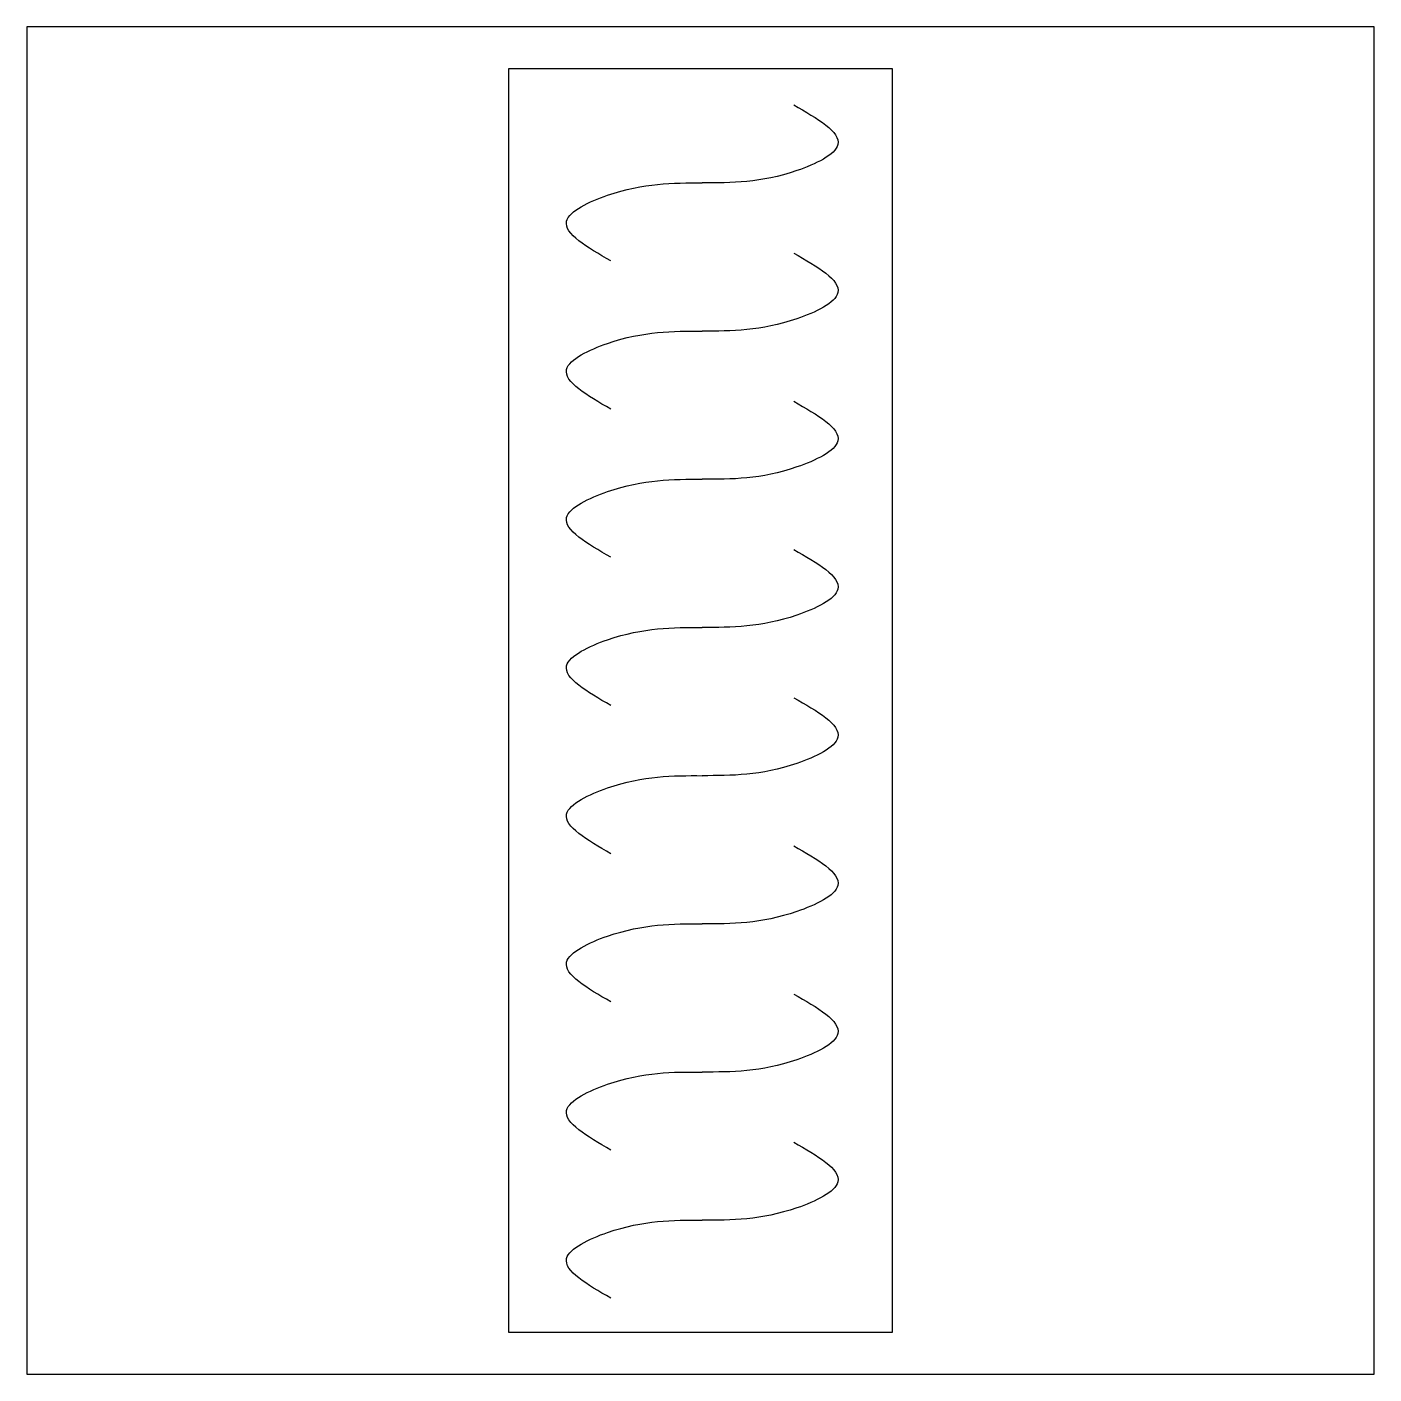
# Model space of a CAD drawing. Header units: millimetres. Extents: x 0 to 1000, y 0 to 1000.
import ezdxf

# ---------------------------------------------------------------- set-up
doc = ezdxf.new("R2010")
doc.units = ezdxf.units.MM
doc.layers.get('0').update_dxf_attribs({"color": 2})
doc.layers.add('1', color=1, linetype='Continuous')
doc.layers.add('3', color=7, linetype='Continuous')

msp = doc.modelspace()

# ---------------------------------------------------------------- linework, layer by layer
at = {"color": 2}
msp.add_lwpolyline([(0, 1000), (0, 0), (1000, 0), (1000, 1000)], close=True, dxfattribs=at)
at = {"layer": '1', "color": 1}
for p, q in [((357.4, 968.9), (357.4, 31.1)), ((642.6, 968.9), (357.4, 968.9)), ((642.6, 31.1), (642.6, 968.9)), ((357.4, 31.1), (642.6, 31.1))]:
    msp.add_line(p, q, dxfattribs=at)
at = {"layer": '3'}
for points in [[(569.2, 942.1), (586.7, 932.1), (618.5, 913.8), (555.8, 884.1), (523, 884.2), (501.3, 884.2)], [(433.4, 826.3), (415.9, 836.4), (384.1, 854.7), (446.8, 884.3), (479.6, 884.3), (501.3, 884.2)], [(569.2, 832.1), (586.7, 822.1), (618.5, 803.8), (555.8, 774.1), (523, 774.2), (501.3, 774.2)], [(433.4, 716.3), (415.9, 726.4), (384.1, 744.7), (446.8, 774.3), (479.6, 774.3), (501.3, 774.2)], [(569.2, 722.1), (586.7, 712.1), (618.5, 693.8), (555.8, 664.1), (523, 664.2), (501.3, 664.2)], [(433.4, 606.3), (415.9, 616.4), (384.1, 634.7), (446.8, 664.3), (479.6, 664.3), (501.3, 664.2)], [(569.2, 612.1), (586.7, 602.1), (618.5, 583.8), (555.8, 554.1), (523, 554.2), (501.3, 554.2)], [(433.4, 496.3), (415.9, 506.4), (384.1, 524.7), (446.8, 554.3), (479.6, 554.3), (501.3, 554.2)], [(569.2, 502.1), (586.7, 492.1), (618.5, 473.8), (555.8, 444.1), (523, 444.2), (501.3, 444.2)], [(433.4, 386.3), (415.9, 396.4), (384.1, 414.7), (446.8, 444.3), (479.6, 444.3), (501.3, 444.2)], [(569.2, 392.1), (586.7, 382.1), (618.5, 363.8), (555.8, 334.1), (523, 334.2), (501.3, 334.2)], [(433.4, 276.3), (415.9, 286.4), (384.1, 304.7), (446.8, 334.3), (479.6, 334.3), (501.3, 334.2)], [(569.2, 282.1), (586.7, 272.1), (618.5, 253.8), (555.8, 224.1), (523, 224.2), (501.3, 224.2)], [(433.4, 166.3), (415.9, 176.4), (384.1, 194.7), (446.8, 224.3), (479.6, 224.3), (501.3, 224.2)], [(569.2, 172.1), (586.7, 162.1), (618.5, 143.8), (555.8, 114.1), (523, 114.2), (501.3, 114.2)], [(433.4, 56.3), (415.9, 66.4), (384.1, 84.7), (446.8, 114.3), (479.6, 114.3), (501.3, 114.2)]]:
    msp.add_open_spline(points, degree=3, knots=[0, 0, 0, 0, 40.05604, 72.87162, 137.27809, 137.27809, 137.27809, 137.27809], dxfattribs=at)

doc.saveas('drawing.dxf')
